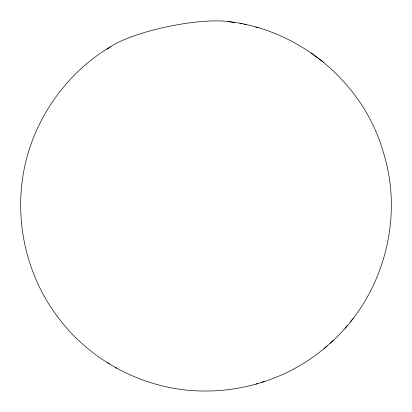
<?xml version="1.0" encoding="UTF-8"?>
<svg xmlns="http://www.w3.org/2000/svg" width="412" height="412" viewBox="0 0 412 412"><rect width="100%" height="100%" fill="white"/><g stroke="black" fill="none" stroke-linecap="round" stroke-linejoin="round"><path stroke-width="0.62" d="M330.269 343.165C382.727 296.887 404.424 219.328 383.407 152.579C363.92 83.214 300.08 29.685 228.634 21.594M345.102 328.23L347.635 325.156M350.442 321.721L353.125 318.466M110.576 46.711C69.391 71.152 38.821 112.296 26.61 158.543C12.334 212.783 24.128 273.022 58.241 317.611C91.691 362.431 146.399 390.334 202.328 390.998C247.54 391.879 293.071 375.826 327.123 345.931M324.203 348.537L333.426 340.353M255.826 384.113L257.402 383.634M261.898 382.254L264.241 381.543M239.99 23.433L242.189 23.783M244.218 24.19L246.077 24.648M255.795 27.099L257.927 27.63M115.025 367.226L116.735 368.235M107.553 362.843L109.355 363.909M323.322 62.058L311.225 52.963M107.171 49.291A70.225 15.795 -11.6 0 1 168.472 26.492A70.225 15.795 -11.6 0 1 234.603 22.83"/></g></svg>
